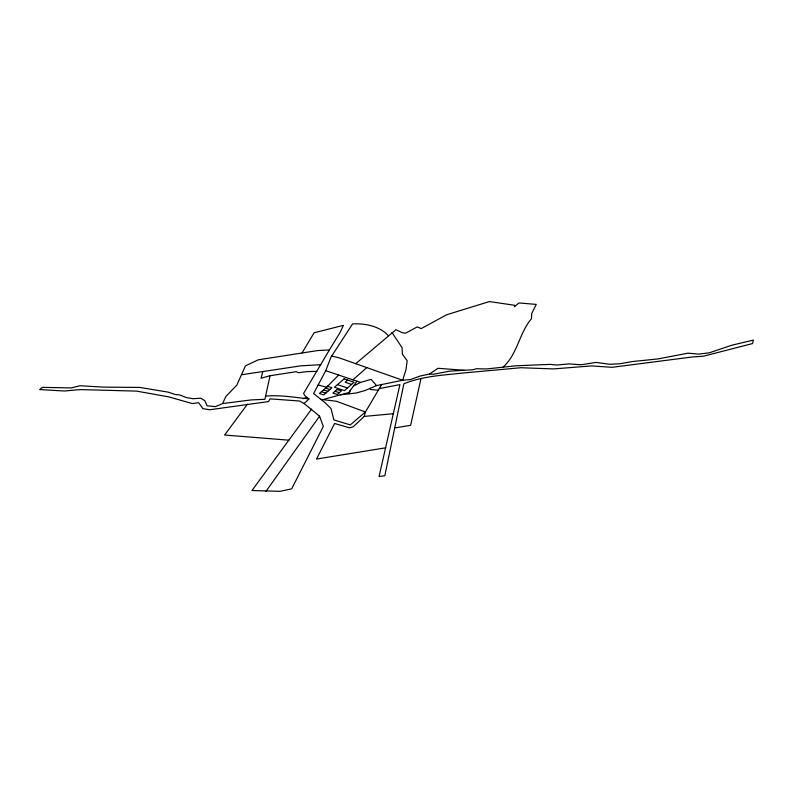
<?xml version="1.0" encoding="UTF-8"?>
<svg xmlns="http://www.w3.org/2000/svg" width="793" height="793" viewBox="0 0 793 793"><rect width="100%" height="100%" fill="white"/><g stroke="black" fill="none" stroke-linecap="round" stroke-linejoin="round"><path stroke-width="1.19" d="M316.863 371.392L307.04 371.59L298.267 372.75L296.275 371.679L270.036 375.743L264.912 399.295L251.193 399.93L222.585 403.587L215.399 406.631L207.052 405.818L204.852 400.713L200.778 398.195L193.076 398.73L186.405 397.58L179.525 394.864L175.431 394.567L168.047 392.109L139.895 387.43L103.942 387.143L79.994 385.745L71.34 387.916L42.485 387.351L39.65 389.561L64.352 391.008L80.172 389.591L136.584 391.108L168.929 396.916L192.213 403.558L198.686 402.695L202.849 408.643L209.788 409.763L268.49 401.575L270.036 398.849L299.447 401.01L304.076 403.508L319.569 416.186L323.316 426.465L291.685 488.845L279.909 491.333L251.976 490.51L311.619 409.089M340.147 394.884L356.186 393.011L365.176 390.493L376.526 385.596L402.646 380.263L410.457 379.55L420.022 376.07L429.469 374.038L433.632 374.246L449.482 371.183L472.965 369.746L476.375 368.735L486.644 368.943L515.995 365.781L550.312 364.374L556.835 365.028L568.997 363.898L580.952 364.78L596.108 362.411L609.569 364.274L619.66 363.769L632.963 361.489L658.101 358.912L687.997 353.163L698.692 354.104L709.16 352.855L731.998 345.173L753.35 340.098L752.607 343.547L703.252 356.245L692.685 356.929L612.097 367.308L591.429 365.92L553.583 368.923L520.862 367.734L463.092 373.007C443.198 375.188 422.6 376.15 403.865 383.792L384.823 475.721L379.064 476.553L399.93 384.605L379.282 388.59M421.004 378.489L410.625 425.306L394.726 427.942M262.77 371.709L261.046 378.231L270.036 375.743M385.725 447.807L316.526 459.048L334.587 423.482L349.644 427.883L353.331 426.654L364.225 416.414L365.414 411.993L381.552 384.744M349.128 393.774L350.367 390.275M320.541 399.325L336.5 401.278L365.414 411.993L350.298 424.909L333.873 419.913L331.008 408.524L325.477 403.052L313.592 393.566L325.735 370.708L330.899 357.286L352.578 323.911C365.077 323.257 379.56 326.062 388.322 335.637M222.585 403.587L225.836 396.53L236.8 385.17L245.394 365.93L258.181 359.834L317.547 350.575L329.392 349.941L340.098 332.475L343.419 325.358L314.117 332.763L302.044 352.954M308.735 398.899L304.948 395.707L303.56 393.497L329.392 349.941M265.962 491.363L319.569 416.186M357.028 381.225L348.682 392.565L324.04 399.256M247.485 404.133L224.597 435.03L288.85 440.184M503.03 367.179C517.621 354.055 519.068 333.377 531.459 318.677L531.707 313.562L536.256 304.403L518.949 302.946L514.439 306.722L514.746 305.295L489.37 301.568L446.618 314.781L421.252 328.58L417.217 326.924L405.54 333.219L402.418 332.743L395.935 329.719L355.75 363.67M376.526 385.596L371.164 379.361L360.547 382.414L338.67 375.039L326.597 387.242L318.142 384.992M304.076 403.508L309.131 398.919C294.728 397.452 280.226 394.775 265.576 396.103M352.885 379.827L366.852 367.575M347.641 380.055L345.153 382.216L351.577 384.377M429.469 374.038L438.083 368.299L464.212 370.281M353.44 386.102L360.547 382.414M303.263 398.671L306.95 397.402M241.944 374.683L300.934 365.831L320.907 364.671M364.225 416.414L393.635 413.688M378.33 390.186L370.618 389.541L369.825 388.411M331.712 356.027L339.255 357.871L402.646 380.263L405.976 369.825L407.166 360.736L402.388 354.104L402.081 347.691L391.96 332.505M325.735 370.708L338.67 375.039M337.471 384.615L347.433 387.965M325.606 388.094L329.898 389.541M335.042 391.276L339.325 392.713M323.534 389.888L327.826 391.336M321.462 391.692L325.754 393.13M327.678 386.3L319.391 393.487L323.683 394.924L331.97 387.747L327.678 386.3M344.103 378.866L334.418 387.262L344.38 390.612L354.065 382.226L344.103 378.866M337.114 389.482L332.971 393.07L337.253 394.517L341.396 390.919L337.114 389.482"/></g></svg>
